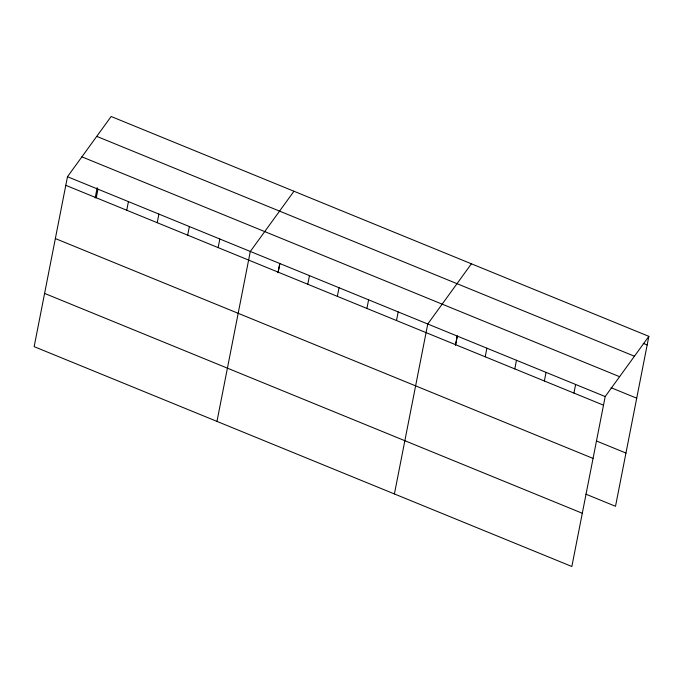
<?xml version="1.0" encoding="UTF-8"?>
<svg xmlns="http://www.w3.org/2000/svg" width="683" height="683" viewBox="0 0 683 683"><rect width="100%" height="100%" fill="white"/><g stroke="black" fill="none" stroke-linecap="round" stroke-linejoin="round"><path stroke-width="1.02" d="M67.489 176.709L34.15 346.648L571.85 566.497L605.189 396.558L648.85 336.352L111.15 116.503L67.489 176.709L605.189 396.558M95.159 198.01L97.182 187.663M96.269 197.78L97.959 189.174M126.739 210.236L128.43 201.63M157.21 222.692L158.9 214.086M187.68 235.157L189.37 226.543M218.15 247.613L219.841 239.007M216.972 421.402L250.311 251.464L293.963 191.249M277.972 272.765L279.799 263.45M278.194 272.158L279.885 263.553M307.768 284.256L309.459 275.642M337.342 296.345L339.033 287.739M366.916 308.434L368.607 299.828M396.49 320.532L398.18 311.918M394.407 493.946L427.754 324.015L471.407 263.8M455.416 345.308L457.243 335.993M455.638 344.71L457.328 336.104M485.212 356.799L486.902 348.193M514.786 368.897L516.476 360.283M544.36 380.986L546.05 372.38M573.933 393.075L575.624 384.469M648.85 336.352L615.511 506.291L585.937 494.193M643.215 343.344L647.16 344.958M96.738 136.369L634.447 356.219M81.9 156.842L619.601 376.692M611.089 387.713L636.718 398.198M65.799 185.324L603.507 405.173M596.379 440.953L625.952 453.051M55.357 238.563L593.057 458.413M44.591 293.408L582.3 513.257"/></g></svg>
